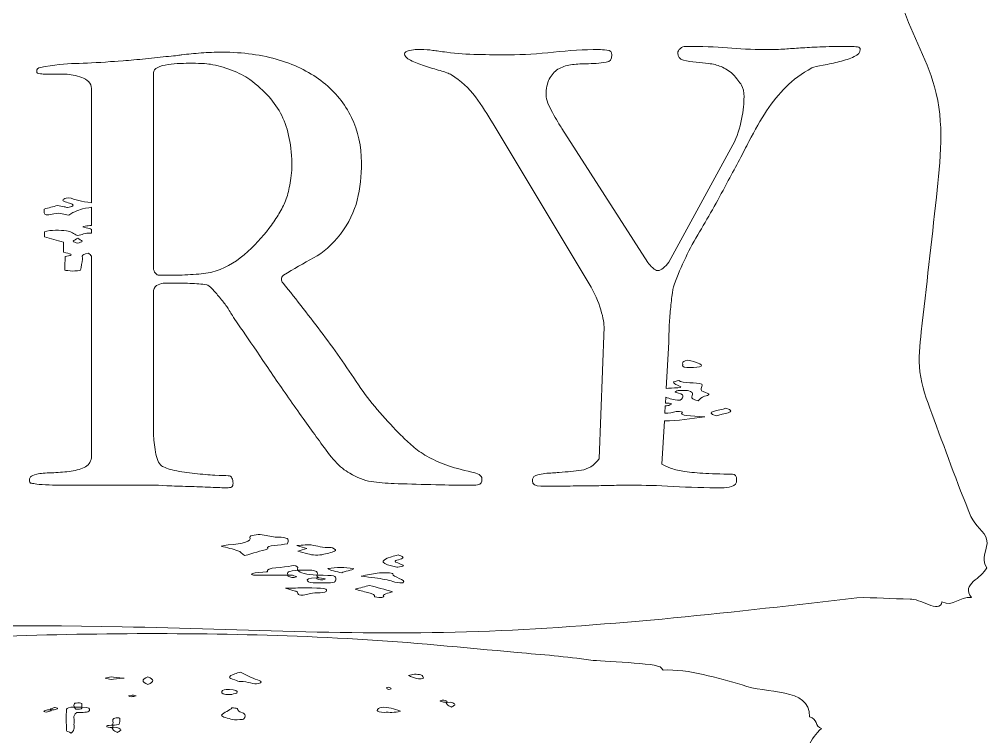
# Model space of a CAD drawing. Header units: inches. Extents: x 67 to 1013, y -929 to -151.
# Drawn here: x 722.6 to 1013, y -688.7 to -473.8 of the extents above; entities that cross this region are included whole.
import ezdxf

# ---------------------------------------------------------------- set-up
doc = ezdxf.new("R2010")
doc.units = ezdxf.units.IN
doc.header["$MEASUREMENT"] = 0
doc.layers.add('Layer 1', color=7, linetype='Continuous')

# ---------------------------------------------------------------- blocks, each defined once
blk = doc.blocks.new('block 3')
at = {"layer": 'Layer 1', "lineweight": 0}
for points, knots in [([(959.38, -682.81), (959.43, -673.74), (946.21, -676.12), (939.21, -673.22), (931.66, -671.29), (923.33, -668.41), (915.45, -668.79), (915.45, -668.79), (914.94, -668.09), (914.94, -668.09), (913.87, -666.63), (896.57, -666.2), (893.83, -665.81), (886.38, -664.74), (879.18, -664.18), (871.72, -663.52), (855.75, -662.11), (839.87, -660.42), (823.85, -659.51), (791.88, -657.7), (759.83, -657.53), (727.82, -658.33), (663.4, -659.95), (599.22, -665.52), (535, -669.92), (479.13, -673.75), (423.09, -676.74), (367.04, -675.48), (335.16, -674.76), (303.24, -672.67), (271.34, -674.2), (239.62, -675.73), (207.16, -679.86), (175.74, -684.21), (171, -684.34), (166.68, -683.9), (161.84, -683.77), (159.66, -684.22), (154.11, -679.29), (153.57, -682.94), (150.41, -681.24), (149.19, -684.76), (145.9, -684.23), (148.69, -688.45), (143.13, -689.82), (141.93, -693.2), (143.72, -695.93), (141.43, -699.15), (141.87, -701.36), (142.49, -704.44), (144.91, -705.53), (146.02, -708.58), (149.72, -718.78), (152.89, -729.15), (156.22, -739.46), (157.54, -743.54), (158.87, -747.65), (159.3, -751.88), (159.72, -755.89), (159.33, -759.93), (158.94, -763.95), (157.63, -777.39), (156.32, -790.83), (155.01, -804.28), (153.94, -815.3), (152.88, -826.52), (155.49, -837.33), (157.62, -846.11), (162.1, -854.33), (164.23, -863.11), (166.36, -871.9), (165.66, -882.04), (158.74, -888.53), (164.14, -890.09), (165.34, -897.89), (160.62, -900.71), (165.61, -898.17), (169.93, -905.25), (169.48, -910.39), (169.04, -915.54), (168.44, -922.4), (173.86, -924.13), (184.44, -927.48), (186.77, -929.22), (199.69, -927.96), (213.35, -926.63), (227.19, -926.38), (240.8, -924.99), (260.51, -922.97), (282.47, -919.73), (302.09, -921.27), (323.7, -920.43), (347.02, -925.5), (368.99, -923.24), (386.6, -923.83), (406.47, -923.33), (423.38, -923.84), (451.93, -921.94), (480.58, -921.04), (509.18, -920.09), (536.17, -919.19), (562.94, -916.13), (590.04, -913.94), (619.29, -911.57), (648.63, -909.96), (677.99, -909.11), (706.13, -908.3), (737.46, -912.18), (765.02, -908.5), (763.83, -906.07), (739.48, -903.47), (738.42, -905.38), (741.08, -900.69), (751.24, -904.29), (756.51, -903.69), (776.97, -905.04), (800.25, -904.79), (821.57, -904.6), (836.2, -906.74), (851.76, -905.13), (866.31, -906.77), (869.71, -908.35), (874.52, -901.66), (876.98, -905.58), (880.77, -905.2), (883.37, -903.5), (886.56, -902.47), (890.73, -901.11), (892.54, -896.53), (897.35, -895.44), (903.57, -892.13), (909.75, -889.86), (910.97, -883.44), (911.09, -881.48), (911.69, -880.01), (913.34, -878.21), (911.08, -874.51), (914.25, -834.18), (916.39, -831.87), (920.39, -822.2), (928.05, -814.07), (931.72, -804.29), (935.69, -793.68), (937.95, -782.15), (941.11, -771.3), (937.66, -771.22), (937.19, -766.89), (936.22, -763.92), (934.78, -759.56), (930.29, -756.71), (927.09, -753.18), (923.9, -749.66), (922.29, -743.78), (926.29, -741.01), (928.3, -739.62), (931.13, -739.51), (933.15, -738.13), (936.99, -735.51), (935.97, -730.16), (937.57, -726.08), (939.52, -721.1), (944.56, -717.56), (946.9, -712.69), (949.63, -706.99), (949.72, -701.79), (955.01, -697), (958.47, -693.49), (959.5, -689.32), (962.95, -686.27), (960.94, -685.7), (961.81, -683.36), (959.38, -682.81)], [0, 0, 0, 0, 1, 1, 1, 2, 2, 2, 3, 3, 3, 4, 4, 4, 5, 5, 5, 6, 6, 6, 7, 7, 7, 8, 8, 8, 9, 9, 9, 10, 10, 10, 11, 11, 11, 12, 12, 12, 13, 13, 13, 14, 14, 14, 15, 15, 15, 16, 16, 16, 17, 17, 17, 18, 18, 18, 19, 19, 19, 20, 20, 20, 21, 21, 21, 22, 22, 22, 23, 23, 23, 24, 24, 24, 25, 25, 25, 26, 26, 26, 27, 27, 27, 28, 28, 28, 29, 29, 29, 30, 30, 30, 31, 31, 31, 32, 32, 32, 33, 33, 33, 34, 34, 34, 35, 35, 35, 36, 36, 36, 37, 37, 37, 38, 38, 38, 39, 39, 39, 40, 40, 40, 41, 41, 41, 42, 42, 42, 43, 43, 43, 44, 44, 44, 45, 45, 45, 46, 46, 46, 47, 47, 47, 48, 48, 48, 49, 49, 49, 50, 50, 50, 51, 51, 51, 52, 52, 52, 53, 53, 53, 54, 54, 54, 55, 55, 55, 56, 56, 56, 57, 57, 57, 57]), ([(750.05, -670.87), (751.04, -670.88), (752.03, -671.03), (753.98, -671.22), (752.03, -671.41), (751.05, -671.57), (750.05, -671.58), (749.47, -671.58), (748.88, -671.35), (748.29, -671.22), (748.88, -671.1), (749.47, -670.86), (750.05, -670.87)], [0, 0, 0, 0, 1, 1, 1, 2, 2, 2, 3, 3, 3, 4, 4, 4, 4]), ([(761.09, -670.83), (763.04, -671.6), (763.04, -672.36), (761.09, -673.13), (759.14, -672.36), (759.14, -671.6), (761.09, -670.83)], [0, 0, 0, 0, 1, 1, 1, 2, 2, 2, 2]), ([(787.16, -669.93), (787.68, -669.75), (788.25, -669.57), (788.85, -669.38), (789.92, -669.95), (790.89, -670.53), (792.08, -671.07), (793.32, -671.62), (796.43, -672.1), (794.2, -672.84), (792.83, -673.3), (791.12, -672.07), (788.76, -672.25), (788.37, -672.29), (787.74, -671.91), (787.14, -671.75), (784.96, -671.18), (784.97, -670.71), (787.16, -669.93)], [0, 0, 0, 0, 1, 1, 1, 2, 2, 2, 3, 3, 3, 4, 4, 4, 5, 5, 5, 6, 6, 6, 6]), ([(842.92, -670.25), (843.56, -670.44), (843.57, -670.89), (843.63, -671.22), (843.65, -671.29), (842.41, -671.5), (842.18, -671.45), (841.28, -671.24), (840.55, -670.95), (839.77, -670.69), (839.53, -670.61), (839.35, -670.52), (839.14, -670.43), (840.25, -670.01), (841.72, -669.91), (842.92, -670.25)], [0, 0, 0, 0, 1, 1, 1, 2, 2, 2, 3, 3, 3, 4, 4, 4, 5, 5, 5, 5]), ([(756.77, -676.27), (757.08, -676.37), (757.34, -676.45), (757.6, -676.54), (757.08, -676.62), (756.58, -676.73), (756.03, -676.77), (755.84, -676.79), (755.53, -676.62), (755.27, -676.54), (755.78, -676.45), (756.28, -676.35), (756.77, -676.27)], [0, 0, 0, 0, 1, 1, 1, 2, 2, 2, 3, 3, 3, 4, 4, 4, 4]), ([(783.22, -675.22), (783.44, -674.84), (784.05, -674.59), (785.5, -674.63), (787.26, -674.67), (788.11, -674.98), (787.78, -675.75), (787.23, -675.85), (786.43, -676.1), (785.55, -676.14), (783.81, -676.2), (782.88, -675.82), (783.22, -675.22)], [0, 0, 0, 0, 1, 1, 1, 2, 2, 2, 3, 3, 3, 4, 4, 4, 4]), ([(833.24, -673.88), (833.5, -674.05), (833.84, -674.21), (833.97, -674.39), (834.01, -674.45), (833.5, -674.55), (833.24, -674.64), (832.98, -674.47), (832.63, -674.31), (832.51, -674.13), (832.47, -674.07), (832.98, -673.96), (833.24, -673.88)], [0, 0, 0, 0, 1, 1, 1, 2, 2, 2, 3, 3, 3, 4, 4, 4, 4]), ([(736.69, -680.54), (736.71, -680.16), (737.53, -679.87), (738.98, -679.95), (738.98, -679.58), (738.85, -679.2), (739.05, -678.84), (739.11, -678.72), (740, -678.63), (740.56, -678.58), (740.73, -678.57), (741.25, -678.74), (741.27, -678.84), (741.36, -679.21), (741.31, -679.58), (741.31, -679.95), (743.56, -679.9), (743.81, -680.41), (743.58, -680.92), (743.29, -681.58), (741.53, -681.48), (739.82, -681.49), (738.22, -682.52), (739.26, -683.65), (738.99, -684.73), (738.76, -685.67), (739.49, -686.66), (738.08, -687.71), (737.39, -687.33), (736.71, -687.13), (736.7, -686.93), (736.62, -684.8), (736.6, -682.67), (736.69, -680.54)], [0, 0, 0, 0, 1, 1, 1, 2, 2, 2, 3, 3, 3, 4, 4, 4, 5, 5, 5, 6, 6, 6, 7, 7, 7, 8, 8, 8, 9, 9, 9, 10, 10, 10, 11, 11, 11, 11]), ([(850.67, -678.1), (850.83, -678.18), (850.83, -678.37), (850.66, -678.42), (850.48, -678.48), (850, -678.43), (849.66, -678.43), (849.3, -678.28), (848.54, -678.06), (848.65, -678), (849.47, -677.54), (850.13, -677.85), (850.67, -678.1)], [0, 0, 0, 0, 1, 1, 1, 2, 2, 2, 3, 3, 3, 4, 4, 4, 4]), ([(851.77, -678.46), (852.25, -678.48), (852.67, -678.77), (853, -678.96), (853.15, -679.05), (853.02, -679.19), (853.02, -679.31), (852.7, -679.5), (852.38, -679.7), (852.06, -679.89), (851.6, -679.64), (850.82, -679.39), (850.8, -679.14), (850.78, -678.93), (849.62, -678.35), (851.77, -678.46)], [0, 0, 0, 0, 1, 1, 1, 2, 2, 2, 3, 3, 3, 4, 4, 4, 5, 5, 5, 5]), ([(730.98, -680.72), (731.19, -680.67), (731.78, -680.67), (731.96, -680.72), (732.13, -680.78), (732.14, -680.97), (731.97, -681.04), (731.61, -681.19), (731.09, -681.29), (730.64, -681.41), (730.37, -681.32), (729.88, -681.2), (729.92, -681.17), (730.2, -681), (730.54, -680.84), (730.98, -680.72)], [0, 0, 0, 0, 1, 1, 1, 2, 2, 2, 3, 3, 3, 4, 4, 4, 5, 5, 5, 5]), ([(731.99, -680.37), (732.45, -680.26), (733.15, -680.01), (733.34, -680.04), (734.74, -680.31), (733.78, -680.53), (733.02, -680.7), (732.78, -680.76), (732.21, -680.76), (732.03, -680.7), (731.86, -680.64), (731.99, -680.49), (731.99, -680.37)], [0, 0, 0, 0, 1, 1, 1, 2, 2, 2, 3, 3, 3, 4, 4, 4, 4]), ([(786.28, -680.09), (786.81, -680.17), (787.61, -680.22), (787.8, -680.35), (788.23, -680.66), (788.03, -681.15), (788.68, -681.32), (790.5, -681.78), (790.25, -682.37), (790.15, -682.97), (790.11, -683.18), (789.84, -683.53), (789.43, -683.58), (788.5, -683.68), (786.98, -683.78), (786.47, -683.62), (785.22, -683.22), (783.2, -682.97), (783.14, -682.28), (783.83, -681.46), (785.7, -680.87), (786.28, -680.09)], [0, 0, 0, 0, 1, 1, 1, 2, 2, 2, 3, 3, 3, 4, 4, 4, 5, 5, 5, 6, 6, 6, 7, 7, 7, 7]), ([(831.04, -680), (831.8, -679.89), (833.14, -680.06), (834, -680.23), (834.94, -680.41), (835.63, -680.73), (836.74, -681.09), (834.98, -681.67), (833.4, -681.4), (831.99, -681.47), (830.59, -681.54), (829.79, -681.25), (829.83, -680.88), (829.85, -680.57), (830.35, -680.1), (831.04, -680)], [0, 0, 0, 0, 1, 1, 1, 2, 2, 2, 3, 3, 3, 4, 4, 4, 5, 5, 5, 5]), ([(750.61, -685.27), (750.61, -685.27), (750.61, -686.03), (750.61, -686.03), (749.48, -686.05), (748.45, -685.98), (748.77, -685.52), (748.86, -685.4), (749.97, -685.35), (750.61, -685.27)], [0, 0, 0, 0, 1, 1, 1, 2, 2, 2, 3, 3, 3, 3]), ([(750.61, -684.19), (750.61, -683.95), (750.44, -683.69), (750.67, -683.47), (750.85, -683.3), (751.5, -683.18), (752, -683.07), (752.05, -683.05), (752.72, -683.22), (752.71, -683.31), (752.71, -683.88), (752.63, -684.45), (752.48, -685.03), (752.46, -685.11), (752.03, -685.22), (751.71, -685.26), (750.63, -685.4), (750.33, -685.27), (750.58, -684.91), (750.75, -684.68), (750.61, -684.43), (750.61, -684.19)], [0, 0, 0, 0, 1, 1, 1, 2, 2, 2, 3, 3, 3, 4, 4, 4, 5, 5, 5, 6, 6, 6, 7, 7, 7, 7]), ([(751.69, -686.05), (752.17, -686.07), (752.59, -686.37), (752.92, -686.56), (753.07, -686.65), (752.94, -686.79), (752.94, -686.9), (752.62, -687.1), (752.3, -687.29), (751.98, -687.48), (751.52, -687.23), (750.74, -686.99), (750.72, -686.73), (750.7, -686.52), (749.54, -685.94), (751.69, -686.05)], [0, 0, 0, 0, 1, 1, 1, 2, 2, 2, 3, 3, 3, 4, 4, 4, 5, 5, 5, 5])]:
    blk.add_open_spline(points, degree=3, knots=knots, dxfattribs=at)
blk = doc.blocks.new('block 4')
at = {"layer": 'Layer 1', "lineweight": 0}
for points, knots in [([(1012.5, -629.96), (1011.78, -626.87), (1009, -625.78), (1007.72, -622.73), (1003.47, -612.53), (999.82, -602.16), (995.98, -591.85), (994.46, -587.78), (992.94, -583.67), (992.43, -579.44), (991.95, -575.42), (992.4, -571.38), (992.85, -567.37), (994.36, -553.92), (995.87, -540.48), (997.38, -527.04), (998.61, -516.02), (999.83, -504.79), (996.82, -493.98), (994.38, -485.2), (989.21, -476.99), (986.76, -468.2), (984.31, -459.42), (985.12, -449.28), (993.08, -442.78), (986.86, -441.22), (985.48, -433.43), (990.93, -430.6), (985.17, -433.14), (980.2, -426.06), (980.72, -420.92), (981.23, -415.78), (981.92, -408.91), (975.68, -407.18), (963.5, -403.83), (960.82, -402.1), (945.95, -403.35), (930.23, -404.68), (914.3, -404.93), (898.63, -406.33), (898.4, -406.35), (898.15, -406.37), (897.92, -406.39), (898.18, -406.67), (898.19, -406.97), (897.77, -407.33), (897.53, -407.53), (896.61, -407.88), (896.32, -407.86), (890.79, -407.46), (893.08, -409.38), (890.63, -409.31), (888.2, -409.24), (889.18, -408.28), (889.28, -407.71), (889.32, -407.45), (890, -407.26), (890.69, -407.06), (870.16, -409.03), (848.07, -411.4), (828.09, -410.04), (803.21, -410.88), (776.37, -405.82), (751.09, -408.07), (730.82, -407.48), (707.94, -407.98), (688.48, -407.47), (655.62, -409.38), (622.65, -410.27), (589.72, -411.23), (558.66, -412.13), (527.84, -415.18), (496.66, -417.37), (462.99, -419.74), (429.22, -421.35), (395.43, -422.2), (363.04, -423.02), (326.98, -419.13), (295.25, -422.81), (296.63, -425.24), (324.65, -427.84), (325.87, -425.93), (322.81, -430.62), (311.11, -427.02), (305.05, -427.63), (281.5, -426.27), (254.71, -426.52), (230.16, -426.72), (213.32, -424.58), (195.42, -426.19), (178.66, -424.55), (174.75, -422.97), (169.22, -429.65), (166.38, -425.74), (162.03, -426.11), (159.04, -427.81), (155.36, -428.85), (150.56, -430.2), (148.48, -434.78), (142.94, -435.87), (135.78, -439.18), (128.67, -441.45), (127.27, -447.88), (127.13, -449.83), (126.44, -451.3), (124.54, -453.11), (127.14, -456.8), (123.5, -497.14), (121.03, -499.45), (116.43, -509.11), (107.6, -517.24), (103.39, -527.02), (98.81, -537.63), (96.21, -549.16), (92.57, -560.02), (96.55, -560.09), (97.08, -564.42), (98.21, -567.4), (99.86, -571.75), (105.03, -574.61), (108.71, -578.13), (112.39, -581.65), (114.24, -587.53), (109.63, -590.3), (107.32, -591.69), (104.06, -591.81), (101.74, -593.18), (97.32, -595.8), (98.49, -601.15), (96.65, -605.23), (94.41, -610.21), (88.61, -613.75), (85.91, -618.62), (82.76, -624.32), (82.66, -629.52), (76.58, -634.31), (72.6, -637.82), (71.41, -641.99), (67.43, -645.04), (69.76, -645.61), (68.74, -647.95), (71.54, -648.5), (71.49, -657.58), (86.7, -655.19), (94.76, -658.1), (103.45, -660.02), (113.04, -662.9), (122.11, -662.52), (122.11, -662.52), (122.7, -663.22), (122.7, -663.22), (123.92, -664.68), (143.84, -665.11), (146.99, -665.5), (155.57, -666.57), (163.86, -667.13), (172.44, -667.79), (190.82, -669.2), (209.1, -670.89), (227.54, -671.8), (264.33, -673.61), (301.23, -673.78), (338.08, -672.98), (412.22, -671.37), (486.09, -665.79), (560.01, -661.39), (624.31, -657.56), (688.81, -654.57), (753.33, -655.83), (790.03, -656.55), (826.77, -658.64), (863.48, -657.11), (899.99, -655.58), (937.35, -651.45), (973.52, -647.1), (978.97, -646.97), (983.95, -647.41), (989.51, -647.54), (992.02, -647.09), (998.41, -652.03), (999.03, -648.37), (1002.67, -650.07), (1004.08, -646.55), (1007.87, -647.08), (1004.65, -642.86), (1011.05, -641.49), (1012.43, -638.11), (1010.37, -635.39), (1013.01, -632.17), (1012.5, -629.96)], [0, 0, 0, 0, 1, 1, 1, 2, 2, 2, 3, 3, 3, 4, 4, 4, 5, 5, 5, 6, 6, 6, 7, 7, 7, 8, 8, 8, 9, 9, 9, 10, 10, 10, 11, 11, 11, 12, 12, 12, 13, 13, 13, 14, 14, 14, 15, 15, 15, 16, 16, 16, 17, 17, 17, 18, 18, 18, 19, 19, 19, 20, 20, 20, 21, 21, 21, 22, 22, 22, 23, 23, 23, 24, 24, 24, 25, 25, 25, 26, 26, 26, 27, 27, 27, 28, 28, 28, 29, 29, 29, 30, 30, 30, 31, 31, 31, 32, 32, 32, 33, 33, 33, 34, 34, 34, 35, 35, 35, 36, 36, 36, 37, 37, 37, 38, 38, 38, 39, 39, 39, 40, 40, 40, 41, 41, 41, 42, 42, 42, 43, 43, 43, 44, 44, 44, 45, 45, 45, 46, 46, 46, 47, 47, 47, 48, 48, 48, 49, 49, 49, 50, 50, 50, 51, 51, 51, 52, 52, 52, 53, 53, 53, 54, 54, 54, 55, 55, 55, 56, 56, 56, 57, 57, 57, 58, 58, 58, 59, 59, 59, 60, 60, 60, 61, 61, 61, 62, 62, 62, 63, 63, 63, 63]), ([(972.68, -484.93), (971.41, -485.51), (969.97, -486.01), (968.34, -486.43), (966.71, -486.85), (965.08, -487.19), (963.45, -487.45), (961.82, -487.71), (960.69, -488), (960.06, -488.32), (957.01, -490), (954.43, -491.89), (952.33, -494), (950.23, -496.1), (948.28, -498.49), (946.5, -501.17), (944.71, -503.85), (942.95, -506.9), (941.21, -510.32), (939.48, -513.73), (937.4, -517.65), (934.99, -522.07), (932.25, -527.32), (929.39, -532.45), (926.39, -537.44), (923.4, -542.43), (920.85, -547.72), (918.74, -553.29), (918.53, -554.03), (918.32, -555.21), (918.11, -556.84), (917.9, -558.47), (917.72, -560.18), (917.56, -561.96), (917.4, -563.75), (917.3, -565.46), (917.25, -567.09), (917.19, -568.72), (917.17, -569.85), (917.17, -570.48), (917.17, -570.48), (916.38, -584.44), (916.38, -584.44), (917.33, -584.29), (918.44, -584.19), (919.87, -584.2), (921.46, -584.21), (920.71, -583.74), (919.81, -583.43), (919.05, -583.17), (918.7, -582.79), (918.55, -582.45), (918.5, -582.33), (919.6, -582.18), (920.18, -582.04), (921.3, -582.93), (925.46, -582.44), (927.06, -583.1), (927.49, -583.95), (925.74, -584.92), (928.15, -585.62), (929.97, -586.14), (929.22, -586.31), (927.89, -586.73), (926.84, -587.06), (926.64, -587.58), (926.01, -588.07), (922.61, -587.33), (924.86, -586.4), (924.15, -585.62), (923.96, -585.4), (923.43, -585.13), (922.75, -585.04), (922, -584.93), (920.82, -584.94), (919.99, -585.03), (919.49, -585.07), (918.93, -585.48), (919.04, -585.5), (922.27, -586.16), (921.67, -586.99), (920.59, -587.9), (918.26, -587.92), (917.58, -587.35), (916.24, -587.03), (916.24, -587.03), (916.14, -588.81), (916.14, -588.81), (916.43, -588.82), (916.72, -588.81), (917.02, -588.81), (917.36, -588.82), (918.01, -589), (917.95, -589.06), (917.73, -589.23), (917.38, -589.48), (916.85, -589.54), (916.62, -589.56), (916.35, -589.55), (916.1, -589.56), (916.1, -589.56), (915.97, -591.83), (915.97, -591.83), (917.24, -591.77), (918.42, -591.63), (919.37, -591.25), (919.45, -591.22), (921.26, -591.42), (921.24, -591.45), (920.07, -592.66), (923.74, -592.54), (927.94, -592.89), (923.64, -593.44), (920.08, -594.1), (915.84, -594.11), (915.84, -594.11), (915.12, -607.06), (915.12, -607.06), (915.85, -607.48), (916.69, -607.88), (917.64, -608.25), (918.59, -608.62), (919.85, -608.93), (921.42, -609.19), (923, -609.46), (924.97, -609.66), (927.34, -609.82), (929.7, -609.98), (932.67, -610.06), (936.25, -610.06), (937.09, -610.06), (937.51, -610.64), (937.51, -611.79), (937.51, -612.85), (937.01, -613.5), (936.01, -613.76), (935.01, -614.03), (934.04, -614.16), (933.09, -614.16), (928.26, -614.16), (923.42, -614.03), (918.59, -613.76), (913.75, -613.5), (909.65, -613.37), (906.29, -613.37), (903.87, -613.37), (901.82, -613.4), (900.14, -613.45), (898.45, -613.5), (896.72, -613.53), (894.93, -613.53), (893.14, -613.53), (891.01, -613.55), (888.54, -613.61), (886.07, -613.66), (882.84, -613.69), (878.85, -613.69), (877.16, -613.69), (876.32, -613.16), (876.32, -612.11), (876.32, -611.37), (876.59, -610.85), (877.11, -610.53), (877.32, -610.43), (877.77, -610.3), (878.45, -610.14), (879.14, -609.98), (879.87, -609.88), (880.66, -609.82), (881.45, -609.77), (882.18, -609.72), (882.87, -609.66), (883.55, -609.61), (884.05, -609.59), (884.37, -609.59), (886.78, -609.38), (888.99, -609.14), (890.99, -608.88), (892.99, -608.62), (894.77, -607.48), (896.35, -605.49), (896.35, -605.49), (897.77, -565.9), (897.77, -565.9), (897.77, -564.43), (897.35, -562.43), (896.51, -559.91), (895.67, -557.39), (894.4, -554.76), (892.72, -552.03), (892.72, -552.03), (864.5, -505.03), (864.5, -505.03), (862.92, -502.3), (861.16, -499.62), (859.21, -496.99), (857.27, -494.36), (854.88, -492.16), (852.04, -490.37), (851.3, -489.95), (850.17, -489.53), (848.65, -489.11), (847.12, -488.69), (845.57, -488.21), (844, -487.69), (842.42, -487.16), (841.03, -486.61), (839.82, -486.03), (838.61, -485.45), (838, -484.8), (838, -484.06), (838, -483.64), (838.48, -483.33), (839.42, -483.11), (840.37, -482.9), (841.11, -482.8), (841.63, -482.8), (841.63, -482.8), (842.89, -482.8), (842.89, -482.8), (844.15, -482.8), (845.34, -482.88), (846.44, -483.04), (847.54, -483.19), (848.94, -483.38), (850.62, -483.59), (853.67, -484.01), (856.77, -484.24), (859.92, -484.3), (863.08, -484.35), (866.23, -484.38), (869.38, -484.38), (873.59, -484.38), (878, -484.11), (882.63, -483.59), (887.26, -483.06), (891.78, -482.8), (896.19, -482.8), (896.83, -482.8), (897.64, -482.85), (898.64, -482.96), (899.63, -483.06), (900.14, -483.54), (900.14, -484.38), (900.14, -485.74), (899.56, -486.48), (898.4, -486.58), (896.51, -486.9), (894.46, -487.06), (892.25, -487.06), (890.67, -487.06), (889.18, -487.16), (887.76, -487.37), (886.34, -487.58), (885.08, -488.03), (883.97, -488.71), (882.87, -489.4), (882, -490.37), (881.37, -491.63), (880.74, -492.89), (880.42, -494.52), (880.42, -496.52), (880.42, -497.15), (880.61, -497.94), (880.98, -498.88), (881.34, -499.83), (881.79, -500.78), (882.32, -501.72), (882.84, -502.67), (883.37, -503.59), (883.89, -504.48), (884.42, -505.38), (884.84, -506.03), (885.15, -506.45), (885.15, -506.45), (910.86, -546.67), (910.86, -546.67), (911.28, -547.19), (911.78, -547.72), (912.36, -548.24), (912.93, -548.77), (913.43, -549.03), (913.86, -549.03), (914.38, -549.03), (914.93, -548.79), (915.51, -548.32), (916.09, -547.85), (916.64, -547.24), (917.17, -546.51), (917.17, -546.51), (936.41, -511.34), (936.41, -511.34), (937.67, -508.92), (938.53, -506.37), (939.01, -503.69), (939.48, -501.01), (939.72, -498.78), (939.72, -496.99), (939.72, -495.52), (939.45, -494.34), (938.93, -493.44), (938.4, -492.55), (937.56, -491.47), (936.41, -490.21), (935.25, -489.16), (934.07, -488.4), (932.86, -487.92), (931.65, -487.45), (930.41, -487.13), (929.15, -486.98), (927.89, -486.82), (926.63, -486.69), (925.37, -486.58), (924.11, -486.48), (922.84, -486.27), (921.58, -485.95), (920.42, -485.64), (919.85, -484.95), (919.85, -483.9), (919.85, -483.38), (920.11, -482.9), (920.64, -482.48), (921.16, -482.06), (921.69, -481.85), (922.21, -481.85), (927.05, -481.85), (931.23, -482.01), (934.75, -482.32), (938.27, -482.64), (942.03, -482.8), (946.03, -482.8), (948.44, -482.8), (950.41, -482.75), (951.94, -482.64), (953.46, -482.54), (955.04, -482.43), (956.67, -482.32), (958.3, -482.22), (960.22, -482.12), (962.43, -482.01), (964.63, -481.91), (967.68, -481.85), (971.57, -481.85), (972.41, -481.85), (973.12, -481.91), (973.7, -482.01), (974.28, -482.12), (974.57, -482.38), (974.57, -482.8), (974.57, -483.64), (973.94, -484.35), (972.68, -484.93)], [0, 0, 0, 0, 1, 1, 1, 2, 2, 2, 3, 3, 3, 4, 4, 4, 5, 5, 5, 6, 6, 6, 7, 7, 7, 8, 8, 8, 9, 9, 9, 10, 10, 10, 11, 11, 11, 12, 12, 12, 13, 13, 13, 14, 14, 14, 15, 15, 15, 16, 16, 16, 17, 17, 17, 18, 18, 18, 19, 19, 19, 20, 20, 20, 21, 21, 21, 22, 22, 22, 23, 23, 23, 24, 24, 24, 25, 25, 25, 26, 26, 26, 27, 27, 27, 28, 28, 28, 29, 29, 29, 30, 30, 30, 31, 31, 31, 32, 32, 32, 33, 33, 33, 34, 34, 34, 35, 35, 35, 36, 36, 36, 37, 37, 37, 38, 38, 38, 39, 39, 39, 40, 40, 40, 41, 41, 41, 42, 42, 42, 43, 43, 43, 44, 44, 44, 45, 45, 45, 46, 46, 46, 47, 47, 47, 48, 48, 48, 49, 49, 49, 50, 50, 50, 51, 51, 51, 52, 52, 52, 53, 53, 53, 54, 54, 54, 55, 55, 55, 56, 56, 56, 57, 57, 57, 58, 58, 58, 59, 59, 59, 60, 60, 60, 61, 61, 61, 62, 62, 62, 63, 63, 63, 64, 64, 64, 65, 65, 65, 66, 66, 66, 67, 67, 67, 68, 68, 68, 69, 69, 69, 70, 70, 70, 71, 71, 71, 72, 72, 72, 73, 73, 73, 74, 74, 74, 75, 75, 75, 76, 76, 76, 77, 77, 77, 78, 78, 78, 79, 79, 79, 80, 80, 80, 81, 81, 81, 82, 82, 82, 83, 83, 83, 84, 84, 84, 85, 85, 85, 86, 86, 86, 87, 87, 87, 88, 88, 88, 89, 89, 89, 90, 90, 90, 91, 91, 91, 92, 92, 92, 93, 93, 93, 94, 94, 94, 95, 95, 95, 96, 96, 96, 97, 97, 97, 98, 98, 98, 99, 99, 99, 100, 100, 100, 101, 101, 101, 102, 102, 102, 103, 103, 103, 104, 104, 104, 105, 105, 105, 106, 106, 106, 107, 107, 107, 108, 108, 108, 109, 109, 109, 110, 110, 110, 111, 111, 111, 112, 112, 112, 113, 113, 113, 114, 114, 114, 115, 115, 115, 116, 116, 116, 117, 117, 117, 117]), ([(860.08, -613.21), (859.87, -613.32), (859.13, -613.37), (857.87, -613.37), (857.87, -613.37), (855.51, -613.37), (855.51, -613.37), (853.09, -613.37), (849.88, -613.32), (845.89, -613.21), (841.89, -613.11), (838.21, -613), (834.85, -612.9), (832.43, -612.79), (830.14, -612.58), (827.99, -612.27), (825.84, -611.95), (823.71, -611.11), (821.6, -609.74), (820.13, -609.01), (818.66, -607.83), (817.19, -606.19), (815.71, -604.57), (814.3, -602.75), (812.93, -600.75), (810.51, -597.5), (807.83, -593.76), (804.89, -589.56), (801.94, -585.35), (799.16, -581.31), (796.53, -577.42), (793.9, -573.53), (791.59, -570.14), (789.59, -567.24), (787.59, -564.35), (786.38, -562.54), (785.97, -561.8), (785.75, -561.39), (785.33, -560.73), (784.7, -559.83), (784.07, -558.94), (783.36, -558.02), (782.58, -557.07), (781.78, -556.13), (781.05, -555.29), (780.37, -554.55), (779.68, -553.82), (779.13, -553.39), (778.71, -553.29), (777.24, -553.08), (775.56, -552.95), (773.66, -552.89), (771.77, -552.84), (770.04, -552.82), (768.46, -552.82), (768.46, -552.82), (766.1, -552.82), (766.1, -552.82), (765.46, -552.82), (764.81, -552.97), (764.12, -553.29), (763.44, -553.6), (762.99, -554.18), (762.78, -555.02), (762.78, -555.02), (762.78, -598.07), (762.78, -598.07), (762.78, -598.81), (762.83, -599.65), (762.94, -600.6), (763.04, -601.54), (763.18, -602.49), (763.34, -603.44), (763.49, -604.38), (763.73, -605.22), (764.04, -605.96), (764.36, -606.7), (764.73, -607.22), (765.15, -607.54), (765.88, -608.06), (767.2, -608.54), (769.09, -608.95), (770.98, -609.38), (773.01, -609.69), (775.16, -609.9), (777.32, -610.11), (779.31, -610.27), (781.15, -610.37), (782.99, -610.48), (784.33, -610.53), (785.18, -610.53), (785.7, -610.53), (786.07, -610.77), (786.28, -611.24), (786.49, -611.72), (786.6, -612.21), (786.6, -612.74), (786.6, -613.37), (786.46, -613.76), (786.2, -613.92), (785.94, -614.08), (785.38, -614.16), (784.54, -614.16), (783.6, -614.16), (782.05, -614.1), (779.89, -614), (777.74, -613.89), (775.5, -613.82), (773.19, -613.76), (770.88, -613.71), (768.72, -613.63), (766.73, -613.53), (764.73, -613.42), (763.41, -613.37), (762.78, -613.37), (762.78, -613.37), (734.56, -613.37), (734.56, -613.37), (734.03, -613.37), (733, -613.35), (731.48, -613.29), (729.95, -613.24), (728.72, -613.16), (727.78, -613.05), (727.15, -612.95), (726.62, -612.87), (726.2, -612.82), (725.78, -612.77), (725.57, -612.42), (725.57, -611.79), (725.57, -611.37), (725.7, -611.06), (725.96, -610.85), (726.22, -610.64), (726.83, -610.37), (727.78, -610.06), (728.93, -609.85), (730.4, -609.72), (732.19, -609.66), (733.98, -609.61), (735.74, -609.48), (737.47, -609.27), (739.21, -609.06), (740.71, -608.67), (741.97, -608.09), (743.23, -607.51), (743.96, -606.54), (744.18, -605.17), (744.18, -605.17), (744.18, -544.71), (744.18, -544.71), (743.95, -544.42), (743.59, -544.14), (743.26, -543.82), (740.58, -544.35), (741.65, -545.02), (741.51, -545.61), (741.25, -546.72), (741.21, -547.84), (740.87, -548.95), (740.84, -549.05), (739.32, -549.19), (738.51, -549.18), (737.7, -549.17), (736.21, -549.01), (736.2, -548.91), (736.13, -547.57), (736.26, -546.22), (736.33, -544.87), (739.48, -544.34), (737.71, -543.93), (735.79, -543.54), (735.79, -543.54), (735.79, -540.52), (735.79, -540.52), (733.83, -539.98), (731.89, -539.44), (730.07, -538.94), (730.07, -538.94), (730.07, -537.4), (730.07, -537.4), (732, -536.81), (734.89, -536.92), (736.65, -537.12), (738.21, -537.29), (738.86, -538.03), (739.9, -538.52), (741.53, -538.38), (742.01, -537.73), (744.18, -537.81), (744.18, -537.81), (744.18, -536.72), (744.18, -536.72), (743.9, -536.52), (743.4, -536.35), (742.58, -536.21), (741.43, -536.02), (741.26, -535.84), (742.32, -535.7), (742.89, -535.63), (743.54, -535.58), (744.18, -535.57), (744.18, -535.57), (744.18, -530.07), (744.18, -530.07), (743.38, -530.41), (741.42, -530.34), (740.86, -530.74), (740.42, -531.06), (739.28, -531.31), (738.64, -531.62), (738.09, -531.89), (737.81, -532.19), (737.44, -532.46), (735.62, -532.32), (735.47, -531.5), (732.86, -532.08), (730.49, -532.6), (730.17, -532.51), (730.01, -531.72), (729.94, -531.34), (730, -530.97), (730, -530.6), (731.35, -530.24), (732.69, -529.89), (734.05, -529.53), (734.7, -529.66), (735.38, -529.78), (736.02, -529.92), (736.38, -529.99), (736.69, -530.09), (737.03, -530.18), (737.55, -530.01), (738.37, -529.87), (738.56, -529.68), (739.12, -529.11), (737.34, -528.83), (736.28, -528.43), (735.13, -528.01), (735.46, -527.53), (737.24, -527.2), (739.53, -527.69), (741.01, -528.47), (744.18, -528.7), (744.18, -528.7), (744.18, -494.47), (744.18, -494.47), (744.18, -493.63), (743.88, -492.95), (743.31, -492.42), (742.73, -491.89), (742.05, -491.47), (741.26, -491.16), (740.47, -490.84), (739.63, -490.6), (738.73, -490.45), (737.84, -490.29), (737.02, -490.21), (736.29, -490.21), (736.29, -490.21), (730.46, -490.21), (730.46, -490.21), (729.93, -490.21), (729.4, -490.16), (728.88, -490.05), (728.14, -490.05), (727.78, -489.84), (727.78, -489.42), (727.78, -488.69), (728.14, -488.27), (728.88, -488.16), (732.87, -487.43), (736.37, -487.03), (739.36, -486.98), (742.36, -486.93), (745.86, -486.74), (749.85, -486.43), (750.27, -486.43), (751.53, -486.35), (753.64, -486.19), (755.74, -486.03), (758, -485.82), (760.42, -485.56), (762.83, -485.3), (765.12, -485.06), (767.28, -484.85), (769.43, -484.64), (770.77, -484.48), (771.3, -484.38), (773.08, -484.17), (775, -483.98), (777.05, -483.82), (779.11, -483.67), (781.18, -483.59), (783.28, -483.59), (789.59, -483.59), (795.32, -484.38), (800.47, -485.95), (805.62, -487.53), (810.01, -489.76), (813.64, -492.66), (817.27, -495.55), (820.08, -499.04), (822.08, -503.14), (824.07, -507.24), (825.07, -511.76), (825.07, -516.7), (825.07, -520.7), (824.65, -524.43), (823.81, -527.9), (822.97, -531.37), (821.29, -534.79), (818.77, -538.15), (816.34, -541.3), (813.67, -543.67), (810.72, -545.25), (807.78, -546.82), (804.78, -548.56), (801.73, -550.45), (801.31, -550.76), (801.1, -551.19), (801.1, -551.71), (801.1, -552.03), (801.26, -552.4), (801.58, -552.82), (805.68, -557.86), (809.67, -562.99), (813.56, -568.19), (817.45, -573.39), (821.23, -578.78), (824.92, -584.35), (826.6, -586.77), (828.49, -589.19), (830.59, -591.61), (832.69, -594.03), (834.8, -596.29), (836.9, -598.39), (838.05, -599.55), (839.24, -600.65), (840.45, -601.7), (841.65, -602.75), (843.08, -603.75), (844.71, -604.7), (846.33, -605.64), (848.23, -606.51), (850.38, -607.3), (852.54, -608.09), (855.14, -608.8), (858.19, -609.43), (859.03, -609.64), (859.74, -609.9), (860.32, -610.22), (860.89, -610.53), (861.19, -610.95), (861.19, -611.48), (861.19, -612.53), (860.82, -613.11), (860.08, -613.21)], [0, 0, 0, 0, 1, 1, 1, 2, 2, 2, 3, 3, 3, 4, 4, 4, 5, 5, 5, 6, 6, 6, 7, 7, 7, 8, 8, 8, 9, 9, 9, 10, 10, 10, 11, 11, 11, 12, 12, 12, 13, 13, 13, 14, 14, 14, 15, 15, 15, 16, 16, 16, 17, 17, 17, 18, 18, 18, 19, 19, 19, 20, 20, 20, 21, 21, 21, 22, 22, 22, 23, 23, 23, 24, 24, 24, 25, 25, 25, 26, 26, 26, 27, 27, 27, 28, 28, 28, 29, 29, 29, 30, 30, 30, 31, 31, 31, 32, 32, 32, 33, 33, 33, 34, 34, 34, 35, 35, 35, 36, 36, 36, 37, 37, 37, 38, 38, 38, 39, 39, 39, 40, 40, 40, 41, 41, 41, 42, 42, 42, 43, 43, 43, 44, 44, 44, 45, 45, 45, 46, 46, 46, 47, 47, 47, 48, 48, 48, 49, 49, 49, 50, 50, 50, 51, 51, 51, 52, 52, 52, 53, 53, 53, 54, 54, 54, 55, 55, 55, 56, 56, 56, 57, 57, 57, 58, 58, 58, 59, 59, 59, 60, 60, 60, 61, 61, 61, 62, 62, 62, 63, 63, 63, 64, 64, 64, 65, 65, 65, 66, 66, 66, 67, 67, 67, 68, 68, 68, 69, 69, 69, 70, 70, 70, 71, 71, 71, 72, 72, 72, 73, 73, 73, 74, 74, 74, 75, 75, 75, 76, 76, 76, 77, 77, 77, 78, 78, 78, 79, 79, 79, 80, 80, 80, 81, 81, 81, 82, 82, 82, 83, 83, 83, 84, 84, 84, 85, 85, 85, 86, 86, 86, 87, 87, 87, 88, 88, 88, 89, 89, 89, 90, 90, 90, 91, 91, 91, 92, 92, 92, 93, 93, 93, 94, 94, 94, 95, 95, 95, 96, 96, 96, 97, 97, 97, 98, 98, 98, 99, 99, 99, 100, 100, 100, 101, 101, 101, 102, 102, 102, 103, 103, 103, 104, 104, 104, 105, 105, 105, 106, 106, 106, 107, 107, 107, 108, 108, 108, 109, 109, 109, 110, 110, 110, 111, 111, 111, 112, 112, 112, 113, 113, 113, 114, 114, 114, 115, 115, 115, 116, 116, 116, 117, 117, 117, 118, 118, 118, 119, 119, 119, 119]), ([(922.75, -575.89), (924.11, -576.25), (925.32, -576.47), (926.02, -576.78), (926.65, -577.06), (927.31, -577.5), (926.9, -577.75), (926.52, -577.97), (924.75, -578.14), (923.57, -578.14), (922.15, -578.16), (921.05, -577.9), (921.33, -577.44), (921.61, -576.98), (920.59, -576.46), (922.75, -575.89)], [0, 0, 0, 0, 1, 1, 1, 2, 2, 2, 3, 3, 3, 4, 4, 4, 5, 5, 5, 5]), ([(931.33, -592.61), (927.31, -591.39), (932.46, -591), (934.29, -590.3), (938.31, -591.52), (933.16, -591.91), (931.33, -592.61)], [0, 0, 0, 0, 1, 1, 1, 2, 2, 2, 2]), ([(788.02, -633.01), (786.66, -632.51), (784.76, -632.11), (783.09, -631.67), (783.76, -631.54), (784.35, -631.33), (785.1, -631.28), (789.78, -630.98), (792.1, -630.28), (791.68, -628.95), (791.51, -628.45), (793.88, -628.04), (795.34, -628.24), (796.9, -628.45), (798.29, -628.92), (799.83, -628.95), (803.4, -629.01), (803.17, -629.59), (803.08, -630.22), (803.05, -630.46), (802.95, -630.7), (802.88, -630.94), (800.93, -631.45), (796.15, -631.21), (797.07, -632.48), (794.86, -633.11), (792.65, -633.74), (790.03, -634.5), (789.21, -633.87), (788.98, -633.37), (788.02, -633.01)], [0, 0, 0, 0, 1, 1, 1, 2, 2, 2, 3, 3, 3, 4, 4, 4, 5, 5, 5, 6, 6, 6, 7, 7, 7, 8, 8, 8, 9, 9, 9, 10, 10, 10, 10]), ([(805.72, -631.48), (807.49, -631.39), (809.1, -631.17), (810.01, -631.3), (811.96, -631.58), (813.17, -632.21), (816.04, -632.07), (816.29, -632.06), (817.66, -632.75), (817.29, -632.98), (816.62, -633.41), (815.2, -633.78), (813.82, -634.1), (812.19, -634.48), (810.46, -634.39), (808.98, -633.96), (808.01, -633.69), (806.97, -633.43), (805.99, -633.17), (806.91, -632.91), (807.83, -632.64), (808.69, -632.4), (807.79, -632.12), (806.95, -631.86), (805.72, -631.48)], [0, 0, 0, 0, 1, 1, 1, 2, 2, 2, 3, 3, 3, 4, 4, 4, 5, 5, 5, 6, 6, 6, 7, 7, 7, 8, 8, 8, 8]), ([(837.51, -637.31), (837.71, -637.41), (837.74, -637.62), (837.5, -637.68), (836.98, -637.81), (835.88, -637.99), (835.65, -637.95), (831.01, -636.98), (830.1, -636.09), (834.09, -634.84), (834.7, -634.65), (835.43, -634.48), (836.11, -634.3), (836.58, -634.5), (837.3, -634.69), (837.5, -634.91), (838.04, -635.5), (835.43, -635.74), (835.15, -636.14), (834.91, -636.48), (836.71, -636.91), (837.51, -637.31)], [0, 0, 0, 0, 1, 1, 1, 2, 2, 2, 3, 3, 3, 4, 4, 4, 5, 5, 5, 6, 6, 6, 7, 7, 7, 7]), ([(817, -642.4), (815.56, -642.89), (813.52, -642.56), (811.78, -642.65), (810.06, -642.74), (809.06, -642.47), (808.89, -642.09), (808.68, -641.61), (808.97, -641.14), (811.84, -641.14), (812, -641.12), (812.22, -641.12), (812.33, -641.13), (811.71, -640.88), (811.7, -640.63), (811.7, -640.38), (808.57, -640.19), (806.66, -639.69), (805.96, -638.86), (805, -639.02), (803.59, -639.13), (803.21, -639.36), (802.72, -639.65), (803.09, -640.03), (803.09, -640.38), (799.75, -640.38), (796.42, -640.38), (793.08, -640.37), (792.73, -640.36), (792.06, -640.17), (792.12, -640.12), (792.36, -639.94), (792.7, -639.71), (793.26, -639.63), (794.44, -639.48), (796.91, -639.38), (796.89, -639.32), (796.13, -637.84), (802.05, -638.23), (804.13, -637.53), (805.05, -637.22), (806, -637.73), (805.97, -638.1), (805.94, -638.35), (805.96, -638.61), (805.96, -638.86), (811.18, -638.67), (812.41, -639), (811.7, -640.38), (817.35, -640.43), (817.37, -640.43), (817.42, -641.69), (817.43, -641.92), (817.15, -642.16), (817, -642.4)], [0, 0, 0, 0, 1, 1, 1, 2, 2, 2, 3, 3, 3, 4, 4, 4, 5, 5, 5, 6, 6, 6, 7, 7, 7, 8, 8, 8, 9, 9, 9, 10, 10, 10, 11, 11, 11, 12, 12, 12, 13, 13, 13, 14, 14, 14, 15, 15, 15, 16, 16, 16, 17, 17, 17, 18, 18, 18, 18]), ([(819.21, -639.7), (817.64, -639.19), (815.49, -638.95), (815.04, -638.35), (817.57, -637.96), (820.07, -637.99), (822.7, -638.33), (822.74, -639.02), (819.63, -639.07), (819.21, -639.7)], [0, 0, 0, 0, 1, 1, 1, 2, 2, 2, 3, 3, 3, 3]), ([(803.14, -640.39), (803.35, -640.33), (803.94, -640.38), (804.37, -640.38), (804.81, -640.53), (805.75, -640.75), (805.62, -640.81), (804.61, -641.27), (803.79, -640.96), (803.12, -640.71), (802.92, -640.63), (802.92, -640.45), (803.14, -640.39)], [0, 0, 0, 0, 1, 1, 1, 2, 2, 2, 3, 3, 3, 4, 4, 4, 4]), ([(837.52, -642.67), (834.75, -642.66), (834.04, -641.91), (832.12, -641.61), (830.24, -641.32), (828.25, -641.08), (824.95, -640.64), (826.83, -640.3), (828.32, -640.03), (829.8, -639.77), (831.38, -639.48), (834.59, -639.61), (834.48, -639.98), (834.19, -641.01), (838.93, -641.59), (837.52, -642.67)], [0, 0, 0, 0, 1, 1, 1, 2, 2, 2, 3, 3, 3, 4, 4, 4, 5, 5, 5, 5]), ([(809.84, -645.83), (805.97, -646.89), (806.02, -646.1), (805.86, -645.3), (805.84, -645.21), (805.23, -645.13), (804.92, -645.03), (804.35, -644.86), (803.8, -644.69), (802.36, -644.24), (805.57, -644.2), (806.92, -644.17), (808.28, -644.18), (814.12, -644.18), (814.61, -644.28), (814.63, -644.94), (814.66, -645.94), (811.15, -645.47), (809.84, -645.83)], [0, 0, 0, 0, 1, 1, 1, 2, 2, 2, 3, 3, 3, 4, 4, 4, 5, 5, 5, 6, 6, 6, 6]), ([(831.75, -646.79), (831.82, -646.86), (831.13, -647.06), (830.91, -647.05), (830.22, -647.01), (828.99, -646.89), (829.02, -646.82), (829.25, -646.28), (828.57, -645.88), (826.95, -645.53), (825.59, -645.24), (824.44, -644.88), (823.2, -644.55), (824.78, -644.13), (826.12, -643.78), (827.52, -643.41), (829.79, -644.04), (832.05, -644.66), (834.39, -645.31), (833.31, -645.74), (831.05, -646.08), (831.75, -646.79)], [0, 0, 0, 0, 1, 1, 1, 2, 2, 2, 3, 3, 3, 4, 4, 4, 5, 5, 5, 6, 6, 6, 7, 7, 7, 7])]:
    blk.add_open_spline(points, degree=3, knots=knots, dxfattribs=at)
blk = doc.blocks.new('block 2')
at = {"layer": 'Layer 1', "lineweight": 0}
for points, knots in [([(803.47, -524.11), (803.78, -522.43), (804.05, -520.44), (804.26, -518.12), (804.26, -514.86), (803.99, -511.97), (803.47, -509.45), (802.94, -506.93), (802.18, -504.64), (801.18, -502.59), (800.18, -500.54), (798.9, -498.65), (797.32, -496.91), (795.74, -495.18), (793.85, -493.47), (791.64, -491.79), (790.17, -490.74), (788.33, -489.79), (786.12, -488.95), (783.91, -488.11), (781.81, -487.53), (779.82, -487.21), (779.29, -487.11), (778.39, -487.03), (777.13, -486.98), (775.87, -486.93), (774.82, -486.9), (773.98, -486.9), (773.14, -486.9), (772.09, -486.93), (770.83, -486.98), (769.57, -487.03), (768.33, -487.13), (767.12, -487.29), (765.91, -487.45), (764.89, -487.74), (764.04, -488.16), (763.2, -488.58), (762.78, -489.11), (762.78, -489.74), (762.78, -489.74), (762.78, -548.24), (762.78, -548.24), (762.78, -548.87), (762.97, -549.4), (763.34, -549.82), (763.7, -550.24), (764.1, -550.45), (764.52, -550.45), (764.52, -550.45), (768.14, -550.45), (768.14, -550.45), (770.25, -550.45), (772.43, -550.37), (774.69, -550.21), (776.95, -550.06), (778.81, -549.82), (780.29, -549.5), (783.65, -548.66), (786.86, -546.93), (789.91, -544.3), (792.96, -541.67), (795.43, -539.04), (797.32, -536.41), (798.37, -535.05), (799.29, -533.73), (800.08, -532.47), (800.87, -531.21), (801.55, -529.92), (802.13, -528.61), (802.7, -527.3), (803.15, -525.8), (803.47, -524.11)], [0, 0, 0, 0, 1, 1, 1, 2, 2, 2, 3, 3, 3, 4, 4, 4, 5, 5, 5, 6, 6, 6, 7, 7, 7, 8, 8, 8, 9, 9, 9, 10, 10, 10, 11, 11, 11, 12, 12, 12, 13, 13, 13, 14, 14, 14, 15, 15, 15, 16, 16, 16, 17, 17, 17, 18, 18, 18, 19, 19, 19, 20, 20, 20, 21, 21, 21, 22, 22, 22, 23, 23, 23, 24, 24, 24, 24]), ([(740.05, -539.33), (739.57, -539.64), (738.84, -539.95), (738.71, -540.27), (738.64, -540.45), (739.57, -540.66), (740.05, -540.85), (740.53, -540.66), (741.46, -540.45), (741.38, -540.27), (741.25, -539.95), (740.52, -539.64), (740.05, -539.33)], [0, 0, 0, 0, 1, 1, 1, 2, 2, 2, 3, 3, 3, 4, 4, 4, 4]), ([(811.73, -641.47), (812.4, -641.72), (813.22, -642.03), (814.23, -641.57), (814.36, -641.51), (813.43, -641.29), (812.34, -641.14), (812.34, -641.14), (812.34, -641.14), (812.34, -641.14), (812.34, -641.14), (812.34, -641.14), (812.34, -641.14), (812.15, -641.13), (812.01, -641.14), (811.84, -641.14), (811.81, -641.14), (811.77, -641.14), (811.75, -641.15), (811.54, -641.2), (811.53, -641.39), (811.73, -641.47)], [0, 0, 0, 0, 1, 1, 1, 2, 2, 2, 3, 3, 3, 4, 4, 4, 5, 5, 5, 6, 6, 6, 7, 7, 7, 7]), ([(739.76, -680.56), (741.16, -680.66), (741.39, -680.32), (741.31, -679.95), (741.31, -679.95), (738.98, -679.95), (738.98, -679.95), (739.23, -680.16), (739.38, -680.53), (739.76, -680.56)], [0, 0, 0, 0, 1, 1, 1, 2, 2, 2, 3, 3, 3, 3])]:
    blk.add_open_spline(points, degree=3, knots=knots, dxfattribs=at)
at = {"layer": 'Layer 1'}
for name in ['block 4', 'block 3']:
    blk.add_blockref(name, (0, 0), dxfattribs=at)

msp = doc.modelspace()

# ---------------------------------------------------------------- block references
at = {"layer": 'Layer 1'}
msp.add_blockref('block 2', (0, 0), dxfattribs=at)

doc.saveas('drawing.dxf')
